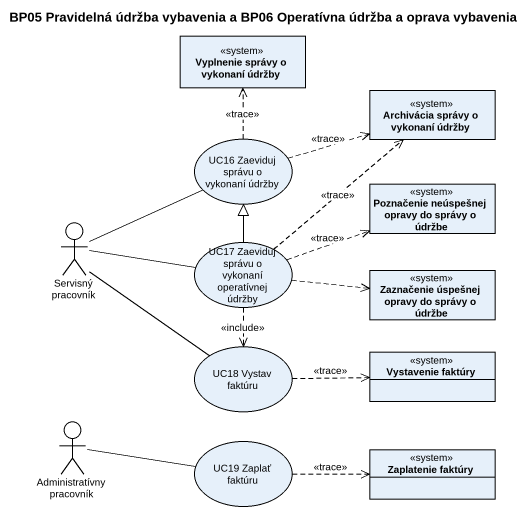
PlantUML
@startuml
title BP05 Pravidelná údržba vybavenia a BP06 Operatívna údržba a oprava vybavenia
allowmixing
hide circle
hide empty members
class "Vyplnenie správy o vykonaní údržby" as Vyplnenie_správy_o_vykonaní <<system>>
class "Archivácia správy o vykonaní údržby" as Archivácia_správy_o <<system>>
usecase "UC16 Zaeviduj správu o vykonaní údržby" as UC16_Zaeviduj_správu_o
class "Poznačenie neúspešnej opravy do správy o údržbe" as Poznačenie_neúspešnej <<system>>
actor "Servisný pracovník" as Servisný_pracovník
usecase "UC17 Zaeviduj správu o vykonaní operatívnej údržby" as UC17_Zaeviduj_správu_o
class "Zaznačenie úspešnej opravy do správy o údržbe" as Zaznačenie_úspešnej_opravy <<system>>
usecase "UC18 Vystav faktúru" as UC18_Vystav_faktúru
class "Vystavenie faktúry" as Vystavenie_faktúry <<system>>
actor "Administratívny pracovník" as Administratívny_pracovník
usecase "UC19 Zaplať faktúru" as UC19_Zaplať_faktúru
class "Zaplatenie faktúry" as Zaplatenie_faktúry <<system>>
UC16_Zaeviduj_správu_o .up.> Vyplnenie_správy_o_vykonaní : <<trace>>
UC16_Zaeviduj_správu_o .right.> Archivácia_správy_o : <<trace>>
Servisný_pracovník -right- UC16_Zaeviduj_správu_o
Servisný_pracovník -right- UC17_Zaeviduj_správu_o
Servisný_pracovník -- UC18_Vystav_faktúru
UC17_Zaeviduj_správu_o .up.> Archivácia_správy_o : <<trace>>
UC17_Zaeviduj_správu_o -up-|> UC16_Zaeviduj_správu_o
UC17_Zaeviduj_správu_o .right.> Poznačenie_neúspešnej : <<trace>>
UC17_Zaeviduj_správu_o .right.> Zaznačenie_úspešnej_opravy
UC17_Zaeviduj_správu_o ..> UC18_Vystav_faktúru : <<include>>
UC18_Vystav_faktúru .right.> Vystavenie_faktúry : <<trace>>
Administratívny_pracovník -right- UC19_Zaplať_faktúru
UC19_Zaplať_faktúru .right.> Zaplatenie_faktúry : <<trace>>
@enduml
